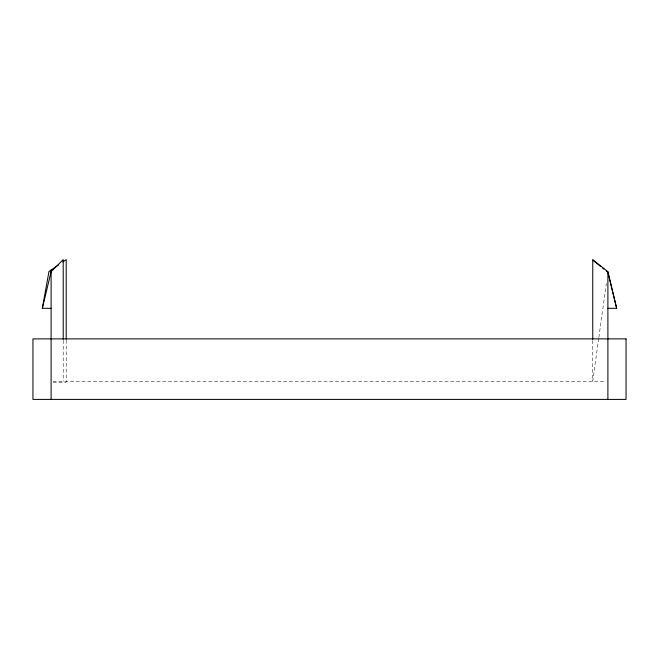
<?xml version="1.0" encoding="UTF-8"?>
<svg xmlns="http://www.w3.org/2000/svg" width="659" height="659" viewBox="0 0 659 659"><rect width="100%" height="100%" fill="white"/><g stroke="black" fill="none" stroke-linecap="round" stroke-linejoin="round"><path stroke-width="0.49" stroke-dasharray="3.29 2.47" d="M598.701 338.487L592.762 381.248L592.762 340.217M598.842 337.466L606.338 283.51M53.124 381.248L605.876 381.248M53.115 382.212L66.205 382.212L66.205 340.324M63.206 340.357L63.206 381.248"/><path stroke-width="0.99" d="M51.105 272.043L51.105 270.025M51.105 308.321L42.333 308.321L48.964 271.508L58.659 264.811M42.333 308.321L51.105 271.706L63.206 259.597L63.206 339.336M62.852 261.92L66.205 259.597L66.205 339.294M607.895 308.321L616.667 308.321L607.895 271.706L592.762 259.597L592.762 339.286M592.762 260.206L600.728 266.574M602.318 267.851L603.916 269.119M606.305 271.03L607.895 272.307L616.667 308.321M607.895 271.706L607.895 399.403M51.105 271.706L51.105 399.403M626.05 338.883L32.95 338.883L32.95 399.403L626.05 399.403L626.05 338.883"/></g></svg>
